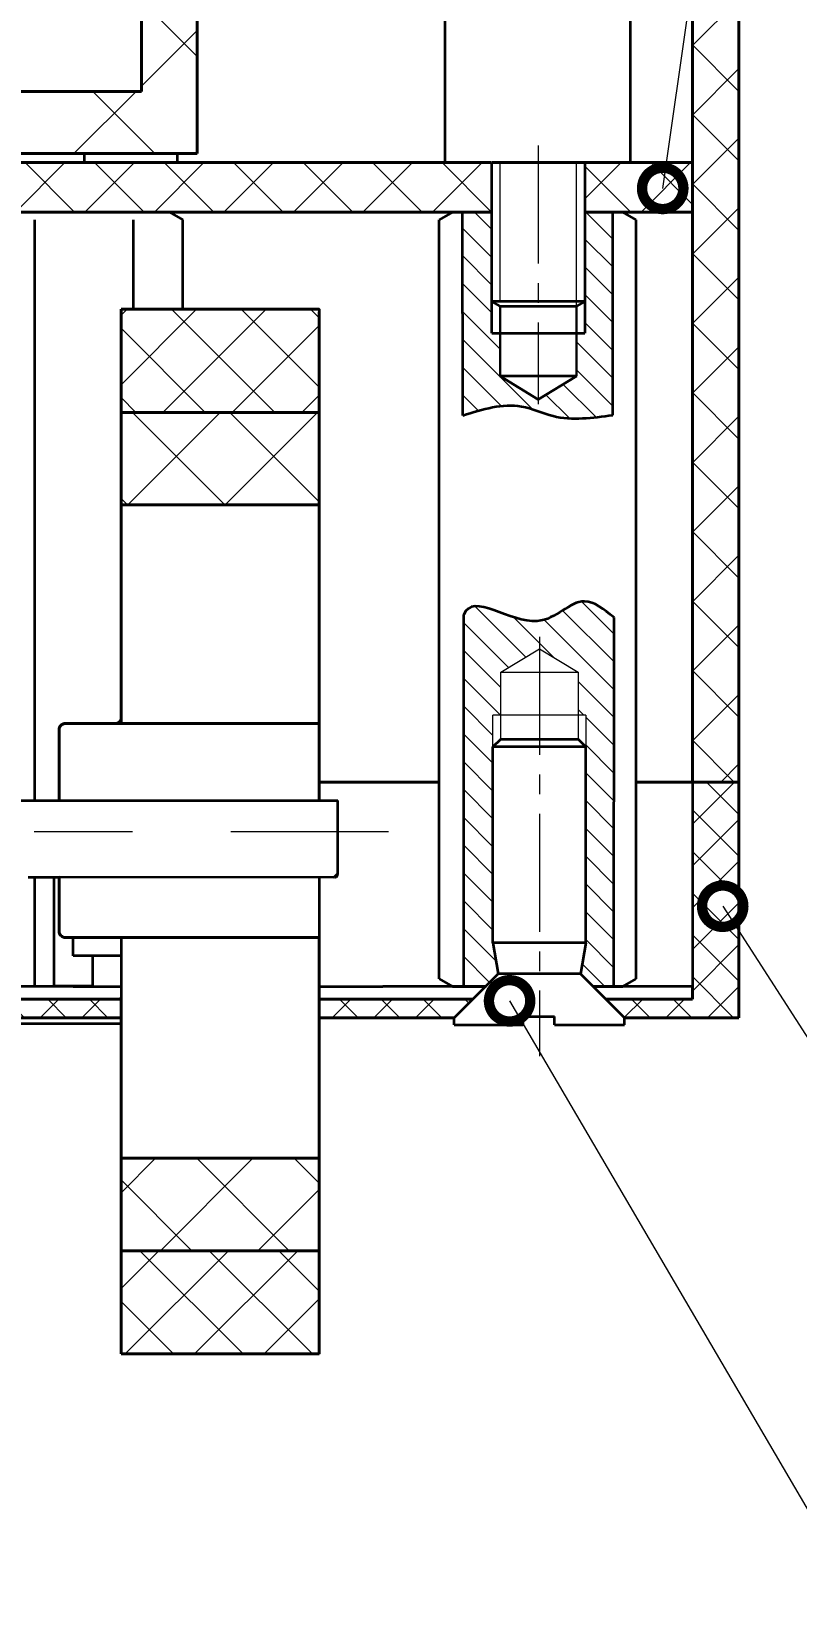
# Model space of a CAD drawing. Header units: millimetres. Extents: x -3633 to 871, y -630 to 261.
# Drawn here: x -819.9 to -795.2, y -322.2 to -271.3 of the extents above; entities that cross this region are included whole.
import ezdxf
from ezdxf import colors
from ezdxf.entities.mleader import LeaderData, LeaderLine
from ezdxf.math import Vec2, Vec3

# ---------------------------------------------------------------- set-up
doc = ezdxf.new("R2010")
doc.units = ezdxf.units.MM
doc.linetypes.add('CENTER2', pattern=[28.575, 19.05, -3.175, 3.175, -3.175])
doc.linetypes.add('Сплошная', pattern=[0])
for name, color, linetype, lineweight in [('Sheet', 7, 'Continuous', 30), ('Text', 7, 'Continuous', 18), ('Сплошная толстая основная', 7, 'Continuous', 70), ('Сплошная тонкая', 7, 'Continuous', 20), ('Штриховка', 7, 'Continuous', 9)]:
    doc.layers.add(name, color=color, linetype=linetype, lineweight=lineweight)
doc.styles.add('Main', font='isocpeur.ttf', dxfattribs={"height": 3})
pattern_1 = [(315, (-2301.5981, -598.36485), (0.6735192, 0.6735192), []), (45, (-2301.5981, -598.36485), (-0.6735192, 0.6735192), [])]
pattern_2 = [(315, (-2327.037, -489.2828), (1.5715448, 1.5715448), []), (45, (-2327.037, -489.2828), (-1.5715448, 1.5715448), [])]

# ---------------------------------------------------------------- blocks, each defined once
blk = doc.blocks.new('_DotSmall')
at = {"color": 0, "linetype": 'ByBlock', "const_width": 0.5}
blk.add_lwpolyline([(-0.0625, 0, 1), (0.0625, 0, 1)], format="xyb", close=True, dxfattribs=at)

msp = doc.modelspace()

# ---------------------------------------------------------------- hatches: boundary and pattern name
at = {"layer": 'Сплошная тонкая', "lineweight": 0}
h = msp.add_hatch(dxfattribs=at)
h.set_pattern_fill('ANSI37', color=256, scale=0.5, angle=270)
h.set_pattern_definition([(315, (-2301.5981, -598.3649), (1.122532, 1.122532), []), (45, (-2301.5981, -598.3649), (-1.122532, 1.122532), [])])
h.paths.add_polyline_path([(-798.537, -295.498), (-797.037, -295.498), (-797.037, -249.283), (-800.737, -249.283), (-801.653, -250.199), (-801.355, -250.498), (-798.537, -250.498)])
h = msp.add_hatch(dxfattribs=at)
h.set_pattern_fill('ANSI31', color=256, scale=0.2, angle=450)
h.set_pattern_definition([(135, (594.5803, 45.918), (-0.4490128, -0.4490128), [])])
edge = h.paths.add_edge_path()
edge.add_spline(control_points=[(-801.069, -290.182), (-801.391, -289.924), (-802.203, -289.275), (-803.596, -291.092), (-805.602, -289.365), (-805.926, -290.094), (-805.926, -290.096)], knot_values=[0, 0, 0, 0, 1.087651, 2.739415, 5.124833, 5.130619, 5.130619, 5.130619, 5.130619], degree=3, periodic=0)
edge.add_line((-805.926, -290.096), (-805.926, -301.949))
edge.add_line((-805.926, -301.949), (-805.066, -301.949))
edge.add_line((-805.066, -301.949), (-804.808, -301.692))
edge.add_line((-804.808, -301.692), (-804.981, -300.692))
edge.add_line((-804.981, -300.692), (-804.981, -293.342))
edge.add_line((-804.981, -293.342), (-804.731, -293.342))
edge.add_line((-804.731, -293.342), (-804.731, -291.949))
edge.add_line((-804.731, -291.949), (-803.481, -291.198))
edge.add_line((-803.481, -291.198), (-802.231, -291.949))
edge.add_line((-802.231, -291.949), (-802.231, -293.342))
edge.add_line((-802.231, -293.342), (-801.981, -293.342))
edge.add_line((-801.981, -293.342), (-801.981, -300.692))
edge.add_line((-801.981, -300.692), (-802.153, -301.692))
edge.add_line((-802.153, -301.692), (-801.747, -302.098))
edge.add_line((-801.747, -302.098), (-801.073, -302.098))
edge.add_line((-801.073, -302.098), (-801.069, -290.182))
h = msp.add_hatch(dxfattribs=at)
h.set_pattern_fill('ANSI37', color=256, scale=0.3, angle=270)
h.set_pattern_definition(pattern_1)
h.paths.add_polyline_path([(-797.037, -295.498), (-798.537, -295.498), (-798.537, -300.498), (-798.537, -302.509), (-798.537, -302.509), (-801.336, -302.509), (-800.736, -303.109), (-797.037, -303.109)])
h.paths.add_polyline_path([(-805.626, -302.509), (-808.537, -302.509), (-810.594, -302.509), (-810.594, -303.109), (-806.231, -303.114)])
h.paths.add_polyline_path([(-908.537, -295.498), (-910.037, -295.498), (-910.037, -303.109), (-906.269, -303.114), (-905.785, -302.523), (-906.234, -302.523), (-908.537, -302.523), (-908.537, -300.511)])
edge = h.paths.add_edge_path()
edge.add_line((-896.805, -302.387), (-896.802, -302.523))
edge.add_line((-896.802, -302.523), (-898.537, -302.523))
edge.add_line((-898.537, -302.523), (-901.36, -302.523))
edge.add_line((-901.36, -302.523), (-900.774, -303.109))
edge.add_line((-900.774, -303.109), (-898.537, -303.109))
edge.add_line((-898.537, -303.109), (-896.806, -303.109))
edge.add_ellipse((-896.803, -303.93), major_axis=(0, 2), ratio=0.001122, start_angle=39.5161, end_angle=65.77, ccw=False)
edge.add_ellipse((-896.803, -303.93), major_axis=(0, -2), ratio=0.001122, start_angle=219.5161, end_angle=245.77, ccw=False)
edge.add_ellipse((-896.803, -303.93), major_axis=(0, 2), ratio=0.001122, start_angle=39.5161, end_angle=65.77)
edge.add_ellipse((-896.803, -303.93), major_axis=(0, -2), ratio=0.001122, start_angle=219.5161, end_angle=245.77, ccw=False)
edge.add_ellipse((-896.803, -303.93), major_axis=(0, 2), ratio=0.001122, start_angle=39.5161, end_angle=65.77)
edge.add_ellipse((-896.803, -303.93), major_axis=(0, -2), ratio=0.001122, start_angle=219.5161, end_angle=245.77, ccw=False)
edge.add_ellipse((-896.803, -303.93), major_axis=(0, 2), ratio=0.001122, start_angle=39.5161, end_angle=65.77, ccw=False)
edge.add_ellipse((-896.803, -303.93), major_axis=(0, -2), ratio=0.001122, start_angle=219.5161, end_angle=245.77)
at = {"layer": 'Штриховка'}
h = msp.add_hatch(dxfattribs=at)
h.set_pattern_fill('ANSI37', color=256)
h.paths.add_polyline_path([(-825.237, -273.358), (-825.237, -273.198), (-816.337, -273.198), (-816.337, -253.698), (-814.537, -253.698), (-814.537, -275.198), (-826.137, -275.196), (-826.137, -274.258)])
h = msp.add_hatch(dxfattribs=at)
h.set_pattern_fill('ANSI37', color=256, scale=0.5)
h.paths.add_polyline_path([(-802.034, -275.498), (-798.537, -275.498), (-798.537, -277.098), (-802.034, -277.098)])
h.paths.add_polyline_path([(-826.137, -275.498), (-805.037, -275.498), (-805.034, -275.498), (-805.034, -277.098), (-826.137, -277.098)])
h.paths.add_polyline_path([(-853.537, -275.5), (-828.138, -275.497), (-828.138, -277.098), (-853.537, -277.098)])
h = msp.add_hatch(dxfattribs=at)
h.set_pattern_fill('ANSI31', color=256, scale=0.2, angle=270)
h.set_pattern_definition([(315, (100.0247, 0), (0.4490128, 0.4490128), [])])
edge = h.paths.add_edge_path()
edge.add_line((-804.746, -281.004), (-804.765, -281.004))
edge.add_line((-804.765, -281.004), (-805.015, -281.004))
edge.add_line((-805.015, -281.004), (-805.015, -279.982))
edge.add_line((-805.015, -279.982), (-805.015, -277.098))
edge.add_line((-805.015, -277.098), (-805.96, -277.098))
edge.add_line((-805.96, -277.098), (-805.951, -283.662))
edge.add_spline(control_points=[(-805.951, -283.662), (-805.312, -283.459), (-804.318, -283.143), (-802.777, -283.881), (-801.763, -283.739), (-801.11, -283.648)], knot_values=[0, 0, 0, 0, 1.915709, 2.979251, 4.909394, 4.909394, 4.909394, 4.909394], degree=3, periodic=0)
edge.add_line((-801.11, -283.648), (-801.113, -277.098))
edge.add_line((-801.113, -277.098), (-801.852, -277.098))
edge.add_line((-801.852, -277.098), (-802.015, -277.098))
edge.add_line((-802.015, -277.098), (-802.015, -277.099))
edge.add_line((-802.015, -277.099), (-802.015, -279.982))
edge.add_line((-802.015, -279.982), (-802.015, -281.004))
edge.add_line((-802.015, -281.004), (-802.286, -281.004))
edge.add_line((-802.286, -281.004), (-802.286, -282.397))
edge.add_line((-802.286, -282.397), (-803.515, -283.148))
edge.add_line((-803.515, -283.148), (-804.745, -282.397))
edge.add_line((-804.745, -282.397), (-804.746, -281.004))
h = msp.add_hatch(dxfattribs=at)
h.set_pattern_fill('ANSI37', color=256, scale=0.5, angle=270)
edge = h.paths.add_edge_path()
edge.add_spline(control_points=[(-810.594, -280.319), (-810.594, -280.227), (-810.594, -280.227)], knot_values=[0.61024, 0.61024, 0.61024, 0.914975, 0.914975, 0.914975], degree=2, periodic=0)
edge.add_line((-810.594, -280.227), (-816.994, -280.227))
edge.add_line((-816.994, -280.227), (-816.994, -283.564))
edge.add_line((-816.994, -283.564), (-810.594, -283.564))
edge.add_line((-810.594, -283.564), (-810.594, -283.253))
edge.add_line((-810.594, -283.253), (-810.594, -280.319))
h = msp.add_hatch(dxfattribs=at)
h.set_pattern_fill('ANSI37', color=256, scale=0.7, angle=270)
h.set_pattern_definition(pattern_2)
h.paths.add_polyline_path([(-816.994, -283.564), (-816.994, -286.546), (-810.594, -286.546), (-810.594, -283.564)])
h = msp.add_hatch(dxfattribs=at)
h.set_pattern_fill('ANSI37', color=256, scale=0.3, angle=270)
h.set_pattern_definition(pattern_1)
edge = h.paths.add_edge_path()
edge.add_line((-816.994, -302.509), (-890.406, -302.522))
edge.add_ellipse((-890.403, -303.93), major_axis=(0, 10.163), ratio=0.000221, start_angle=82.0357, end_angle=85.3674)
edge.add_line((-890.406, -303.109), (-816.994, -303.109))
edge.add_line((-816.994, -303.109), (-816.994, -302.509))
h = msp.add_hatch(dxfattribs=at)
h.set_pattern_fill('ANSI37', color=256, scale=0.7, angle=270)
h.set_pattern_definition(pattern_2)
h.paths.add_polyline_path([(-816.994, -310.632), (-816.994, -307.65), (-810.594, -307.65), (-810.594, -310.632)])
h = msp.add_hatch(dxfattribs=at)
h.set_pattern_fill('ANSI37', color=256, scale=0.5, angle=270)
edge = h.paths.add_edge_path()
edge.add_spline(control_points=[(-810.594, -313.877), (-810.594, -313.968), (-810.594, -313.968)], knot_values=[0.61024, 0.61024, 0.61024, 0.914975, 0.914975, 0.914975], degree=2, periodic=0)
edge.add_line((-810.594, -313.968), (-816.994, -313.968))
edge.add_line((-816.994, -313.968), (-816.994, -310.632))
edge.add_line((-816.994, -310.632), (-810.594, -310.632))
edge.add_line((-810.594, -310.632), (-810.594, -310.943))
edge.add_line((-810.594, -310.943), (-810.594, -313.877))

# ---------------------------------------------------------------- linework, layer by layer
at = {"layer": 'Sheet', "lineweight": 35, "ltscale": 1.31579}
for p, q in [((-806.537, -250.498), (-806.537, -275.498)), ((-800.537, -275.498), (-800.537, -250.498)), ((-814.537, -275.198), (-814.537, -253.698)), ((-825.237, -275.198), (-814.537, -275.198)), ((-818.182, -275.198), (-818.182, -275.498)), ((-815.182, -275.198), (-815.182, -275.498)), ((-805.015, -277.098), (-805.015, -275.498)), ((-802.015, -275.498), (-802.015, -277.098)), ((-798.537, -277.098), (-798.537, -275.498)), ((-819.772, -296.098), (-819.772, -277.346)), ((-816.592, -280.227), (-816.592, -277.346)), ((-815.432, -277.098), (-815.002, -277.346)), ((-815.002, -280.227), (-815.002, -277.346)), ((-806.287, -277.098), (-806.717, -277.346)), ((-806.717, -301.85), (-806.717, -277.346)), ((-805.197, -277.098), (-806.287, -277.098)), ((-805.015, -277.098), (-805.037, -277.098)), ((-805.015, -279.981), (-805.015, -277.098)), ((-802.015, -277.098), (-802.015, -279.981)), ((-800.787, -277.098), (-801.877, -277.098)), ((-800.357, -277.346), (-800.787, -277.098)), ((-800.357, -301.85), (-800.357, -277.346)), ((-804.745, -280.137), (-805.015, -279.981)), ((-802.015, -279.981), (-805.015, -279.981)), ((-805.015, -281.004), (-805.015, -279.982)), ((-804.745, -280.137), (-802.286, -280.137)), ((-802.015, -279.981), (-802.286, -280.137)), ((-802.015, -279.982), (-802.015, -281.004)), ((-805.015, -281.004), (-804.765, -281.004)), ((-804.765, -281.004), (-802.015, -281.004)), ((-802.286, -282.397), (-804.745, -282.397)), ((-803.515, -283.148), (-804.745, -282.397)), ((-802.286, -282.397), (-803.515, -283.148)), ((-804.981, -300.692), (-804.981, -294.364)), ((-801.981, -300.692), (-801.981, -294.364)), ((-806.717, -295.498), (-810.594, -295.498)), ((-810.344, -295.498), (-806.717, -295.498)), ((-798.537, -295.498), (-798.537, -300.498)), ((-798.537, -295.498), (-798.537, -295.498)), ((-818.994, -296.098), (-818.994, -296.075)), ((-810.594, -296.098), (-810.594, -296.075)), ((-810.594, -296.075), (-810.594, -296.098)), ((-809.994, -298.471), (-809.994, -296.098)), ((-819.772, -302.098), (-819.772, -298.573)), ((-819.162, -298.605), (-819.162, -302.068)), ((-810.594, -298.585), (-810.594, -300.518)), ((-810.594, -298.585), (-810.594, -300.518)), ((-818.537, -301.109), (-818.537, -300.518)), ((-816.994, -300.518), (-816.994, -302.441)), ((-810.594, -300.518), (-810.594, -302.441)), ((-810.594, -302.441), (-810.594, -300.518)), ((-801.981, -300.692), (-804.981, -300.692)), ((-798.537, -300.498), (-798.537, -302.509)), ((-816.994, -301.109), (-818.537, -301.109)), ((-817.912, -301.109), (-817.912, -302.068)), ((-804.808, -301.692), (-806.231, -303.114)), ((-802.153, -301.692), (-804.808, -301.692)), ((-802.153, -301.692), (-804.808, -301.692)), ((-802.153, -301.692), (-800.731, -303.114)), ((-818.537, -302.098), (-888.537, -302.098)), ((-817.932, -302.088), (-819.142, -302.088)), ((-818.537, -302.098), (-816.994, -302.098)), ((-810.594, -302.098), (-808.537, -302.098)), ((-805.215, -302.098), (-808.537, -302.098)), ((-806.717, -301.85), (-806.287, -302.098)), ((-806.287, -302.098), (-805.197, -302.098)), ((-806.231, -303.114), (-805.066, -301.949)), ((-801.896, -301.949), (-800.731, -303.114)), ((-798.537, -302.098), (-801.747, -302.098)), ((-801.747, -302.098), (-800.787, -302.098)), ((-800.787, -302.098), (-800.357, -301.85)), ((-798.537, -302.509), (-798.537, -302.098)), ((-888.537, -302.509), (-818.537, -302.509)), ((-820.932, -303.292), (-816.994, -303.292)), ((-806.231, -303.342), (-806.231, -303.114)), ((-806.231, -303.341), (-804.001, -303.341)), ((-802.997, -303.341), (-800.731, -303.341)), ((-800.731, -303.342), (-800.731, -303.114))]:
    msp.add_line(p, q, dxfattribs=at)
at = {"layer": 'Sheet', "lineweight": 35}
for p, q in [((-805.951, -283.662), (-805.96, -277.099)), ((-801.11, -283.648), (-801.113, -277.099)), ((-805.926, -302.098), (-805.926, -290.096)), ((-801.073, -302.098), (-801.069, -290.182)), ((-804.981, -294.364), (-804.731, -294.12)), ((-804.731, -294.12), (-802.231, -294.12)), ((-802.231, -294.12), (-801.981, -294.364)), ((-801.981, -294.364), (-804.981, -294.364)), ((-818.994, -296.108), (-821.584, -296.108)), ((-809.994, -296.108), (-818.994, -296.108)), ((-819.994, -298.576), (-818.994, -298.576)), ((-810.123, -298.585), (-818.994, -298.576)), ((-804.981, -300.692), (-804.808, -301.692)), ((-801.981, -300.692), (-802.153, -301.692)), ((-804.001, -303.339), (-804.001, -303.067)), ((-804.001, -303.067), (-802.997, -303.067)), ((-802.997, -303.339), (-802.997, -303.067))]:
    msp.add_line(p, q, dxfattribs=at)
at = {"layer": 'Sheet'}
for p, q in [((-804.745, -280.138), (-804.745, -282.397)), ((-802.286, -280.138), (-802.286, -282.397))]:
    msp.add_line(p, q, dxfattribs=at)
at = {"layer": 'Sheet', "linetype": 'Сплошная', "lineweight": 35, "ltscale": 0.473684}
msp.add_line((-810.111, -298.573), (-809.994, -298.457), dxfattribs=at)
at = {"layer": 'Sheet', "lineweight": 35, "ltscale": 1.31579, "extrusion": (0, 0, -1)}
for centre, start, end in [((819.142, -302.068), 270, 0), ((817.932, -302.068), 180, 270)]:
    msp.add_arc(centre, 0.02, start, end, dxfattribs=at)
at = {"layer": 'Sheet', "lineweight": 35, "ltscale": 1.31579}
msp.add_open_spline([(-810.594, -280.227), (-810.594, -280.227), (-810.594, -280.319)], degree=2, dxfattribs=at)
at = {"layer": 'Sheet', "lineweight": 35}
for points in [[(-805.951, -283.662), (-804.058, -283.369), (-803.04, -283.676), (-801.11, -283.648)], [(-801.069, -290.182), (-802.025, -289.664), (-803.548, -290.304), (-805.924, -290.091), (-805.926, -290.096)]]:
    msp.add_spline(points, degree=3, dxfattribs=at)
at = {"layer": 'Sheet', "lineweight": 35, "ltscale": 1.31579}
for points, knots in [([(-816.994, -293.41), (-816.994, -293.435), (-817, -293.464), (-817.019, -293.509), (-817.035, -293.534), (-817.07, -293.569), (-817.095, -293.586), (-817.14, -293.605), (-817.169, -293.61), (-817.194, -293.61)], [0.02965669, 0.02965669, 0.02965669, 0.02965669, 0.03708785, 0.03708785, 0.04450973, 0.04450973, 0.05191893, 0.05191893, 0.05931699, 0.05931699, 0.05931699, 0.05931699]), ([(-810.094, -298.573), (-810.082, -298.573), (-810.067, -298.57), (-810.044, -298.561), (-810.032, -298.553), (-810.015, -298.535), (-810.006, -298.522), (-809.997, -298.499), (-809.994, -298.484), (-809.994, -298.471)], [0, 0, 0, 0, 0.003682, 0.003682, 0.00739534, 0.00739534, 0.01114979, 0.01114979, 0.01494378, 0.01494378, 0.01494378, 0.01494378])]:
    msp.add_open_spline(points, degree=3, knots=knots, dxfattribs=at)
at = {"layer": 'Сплошная толстая основная', "lineweight": 40, "ltscale": 1.31579}
for p, q in [((-797.037, -295.498), (-797.037, -249.283)), ((-798.537, -250.498), (-798.537, -295.498)), ((-816.337, -253.698), (-816.337, -273.198)), ((-814.537, -275.198), (-814.537, -253.698)), ((-816.337, -273.198), (-890.737, -273.198)), ((-826.136, -275.198), (-814.537, -275.198)), ((-805.037, -275.498), (-826.136, -275.498)), ((-805.015, -275.498), (-802.015, -275.498)), ((-802.312, -275.498), (-800.537, -275.498)), ((-798.537, -275.498), (-802.037, -275.498)), ((-826.137, -277.098), (-805.037, -277.098)), ((-802.015, -277.098), (-798.537, -277.098)), ((-816.994, -280.227), (-816.994, -293.61)), ((-810.594, -280.227), (-816.994, -280.227)), ((-810.594, -283.253), (-810.594, -280.319)), ((-810.594, -283.253), (-810.594, -283.553)), ((-810.594, -283.553), (-810.594, -296.075)), ((-810.594, -296.075), (-810.594, -283.553)), ((-810.625, -293.61), (-818.794, -293.61)), ((-818.994, -293.811), (-818.994, -296.075)), ((-806.717, -295.498), (-810.594, -295.498)), ((-797.037, -295.498), (-800.357, -295.498)), ((-797.037, -303.109), (-797.037, -295.498)), ((-818.994, -300.313), (-818.994, -298.576)), ((-810.602, -300.518), (-818.856, -300.518)), ((-816.994, -302.509), (-890.406, -302.522)), ((-816.994, -302.441), (-816.994, -305.581)), ((-810.594, -305.581), (-810.594, -302.441)), ((-810.594, -302.441), (-810.594, -305.581)), ((-810.594, -302.509), (-808.537, -302.509)), ((-810.344, -302.509), (-808.537, -302.509)), ((-805.626, -302.509), (-808.537, -302.509)), ((-798.537, -302.509), (-801.336, -302.509)), ((-890.406, -303.109), (-816.993, -303.109)), ((-806.231, -303.114), (-810.594, -303.109)), ((-800.736, -303.109), (-797.037, -303.109)), ((-816.994, -305.581), (-816.994, -307.647)), ((-810.594, -307.647), (-810.594, -305.581)), ((-810.594, -305.581), (-810.594, -307.647)), ((-816.994, -307.647), (-816.994, -313.968)), ((-810.594, -307.647), (-810.594, -310.647)), ((-810.594, -310.647), (-810.594, -307.647)), ((-810.594, -310.647), (-810.594, -310.947)), ((-810.594, -313.666), (-810.594, -310.947)), ((-810.594, -313.968), (-816.994, -313.968))]:
    msp.add_line(p, q, dxfattribs=at)
at = {"layer": 'Сплошная толстая основная', "lineweight": 40}
for p, q in [((-816.995, -283.564), (-810.59, -283.564)), ((-816.998, -286.546), (-810.583, -286.546)), ((-818.856, -300.518), (-818.881, -300.498)), ((-816.998, -307.65), (-810.583, -307.65)), ((-816.995, -310.632), (-810.59, -310.632))]:
    msp.add_line(p, q, dxfattribs=at)
at = {"layer": 'Сплошная толстая основная', "lineweight": 40, "ltscale": 1.31579}
for points, knots in [([(-818.794, -293.61), (-818.819, -293.61), (-818.848, -293.616), (-818.893, -293.635), (-818.918, -293.652), (-818.953, -293.686), (-818.969, -293.711), (-818.988, -293.757), (-818.994, -293.786), (-818.994, -293.811)], [0, 0, 0, 0, 0.00739758, 0.00739758, 0.01480633, 0.01480633, 0.02222949, 0.02222949, 0.02966611, 0.02966611, 0.02966611, 0.02966611]), ([(-818.994, -300.313), (-818.994, -300.339), (-818.988, -300.369), (-818.969, -300.416), (-818.952, -300.441), (-818.92, -300.474), (-818.9, -300.488), (-818.88, -300.498)], [-0.02999814, -0.02999814, -0.02999814, -0.02999814, -0.02233584, -0.02233584, -0.01478345, -0.01478345, -0.0084685, -0.0084685, -0.0084685, -0.0084685])]:
    msp.add_open_spline(points, degree=3, knots=knots, dxfattribs=at)
for points, degree in [([(-810.594, -313.666), (-810.594, -313.7), (-810.594, -313.767), (-810.594, -313.867)], 3), ([(-810.594, -313.867), (-810.594, -313.929), (-810.594, -313.968)], 2)]:
    msp.add_open_spline(points, degree=degree, dxfattribs=at)
at = {"layer": 'Сплошная тонкая', "linetype": 'CENTER2', "lineweight": 0, "ltscale": 0.2}
for p, q in [((-803.515, -274.948), (-803.515, -283.299)), ((-803.481, -290.806), (-803.481, -304.349))]:
    msp.add_line(p, q, dxfattribs=at)
at = {"layer": 'Сплошная тонкая', "lineweight": 0}
for p, q in [((-804.746, -279.982), (-804.749, -275.499)), ((-802.286, -282.397), (-802.286, -275.499))]:
    msp.add_line(p, q, dxfattribs=at)
at = {"layer": 'Сплошная тонкая', "ltscale": 1.31579}
for p, q in [((-804.731, -291.949), (-803.481, -291.198)), ((-803.481, -291.198), (-802.231, -291.949)), ((-804.731, -294.12), (-804.731, -291.949)), ((-804.731, -291.949), (-802.231, -291.949)), ((-802.231, -291.949), (-802.231, -294.12)), ((-802.231, -293.342), (-804.981, -293.342)), ((-801.981, -293.342), (-802.231, -293.342))]:
    msp.add_line(p, q, dxfattribs=at)
at = {"layer": 'Сплошная тонкая'}
for p, q in [((-804.981, -294.364), (-804.981, -293.342)), ((-801.981, -293.342), (-801.981, -294.364))]:
    msp.add_line(p, q, dxfattribs=at)
at = {"layer": 'Сплошная тонкая', "linetype": 'CENTER2', "lineweight": 0}
msp.add_line((-899.174, -297.098), (-808.355, -297.098), dxfattribs=at)

# ---------------------------------------------------------------- leaders
at = {"layer": 'Text', "lineweight": 25}
ml = msp.add_multileader_mtext('Standard', dxfattribs=at)
ml.set_content('4', color=256, style='Main')
ml.set_leader_properties(color=256, linetype='ByLayer', lineweight=-1)
ml.set_arrow_properties(name='DOTSMALL')
ml.build(insert=Vec2(0, 0))
ml.multileader.update_dxf_attribs({"text_left_attachment_type": 6, "text_right_attachment_type": 6, "text_top_attachment_type": 10, "dogleg_length": 0.89, "arrow_head_size": 2.67})
ctx = ml.context
ctx.base_point, ctx.char_height, ctx.arrow_head_size, ctx.landing_gap_size, ctx.plane_origin = Vec3(-792.199, -231.949), 2.67, 2.67, 1.78, Vec3(-799.497, -276.33)
ctx.left_attachment, ctx.right_attachment, ctx.bottom_attachment = 6, 6, 10
notes = []
notes.append((ctx, [(0, (1, 1, 0), (-793.089, -231.949), (1, 0), 0.89, [(0, [(-799.497, -276.33)], 0, [])])]))
ctx.mtext.insert, ctx.mtext.flow_direction = Vec3(-790.419, -228.745), 5
ml = msp.add_multileader_mtext('Standard', dxfattribs=at)
ml.set_content('3', color=256, style='Main')
ml.set_leader_properties(color=256, linetype='ByLayer', lineweight=-1)
ml.set_arrow_properties(name='DOTSMALL')
ml.build(insert=Vec2(0, 0))
ml.multileader.update_dxf_attribs({"text_left_attachment_type": 6, "text_right_attachment_type": 6, "text_top_attachment_type": 10, "dogleg_length": 0.89, "arrow_head_size": 2.67})
ctx = ml.context
ctx.base_point, ctx.char_height, ctx.arrow_head_size, ctx.landing_gap_size, ctx.plane_origin = Vec3(-782.199, -321.949), 2.67, 2.67, 1.78, Vec3(-798.511, -302.465)
ctx.left_attachment, ctx.right_attachment, ctx.bottom_attachment = 6, 6, 10
notes.append((ctx, [(0, (1, 1, 0), (-783.089, -321.949), (1, 0), 0.89, [(0, [(-797.56, -299.509)], 0, [])])]))
ctx.mtext.insert, ctx.mtext.flow_direction = Vec3(-780.419, -318.745), 5
ml = msp.add_multileader_mtext('Standard', dxfattribs=at)
ml.set_content('18', color=256, style='Main')
ml.set_leader_properties(color=256, linetype='ByLayer', lineweight=-1)
ml.set_arrow_properties(name='DOTSMALL')
ml.build(insert=Vec2(0, 0))
ml.multileader.update_dxf_attribs({"text_left_attachment_type": 6, "text_right_attachment_type": 6, "text_top_attachment_type": 10, "dogleg_length": 0.89, "arrow_head_size": 2.67})
ctx = ml.context
ctx.base_point, ctx.char_height, ctx.arrow_head_size, ctx.landing_gap_size, ctx.plane_origin = Vec3(-792.199, -321.949), 2.67, 2.67, 1.78, Vec3(-808.511, -302.465)
ctx.left_attachment, ctx.right_attachment, ctx.bottom_attachment = 6, 6, 10
notes.append((ctx, [(0, (1, 1, 0), (-793.089, -321.949), (1, 0), 0.89, [(0, [(-804.442, -302.565)], 0, [])])]))
ctx.mtext.insert, ctx.mtext.flow_direction = Vec3(-790.419, -318.745), 5
for ctx, leaders in notes:
    for number, flags, end, landing, length, lines in leaders:
        leader = LeaderData()
        leader.index, (leader.has_last_leader_line, leader.has_dogleg_vector, leader.attachment_direction) = number, flags
        leader.last_leader_point, leader.dogleg_vector, leader.dogleg_length = Vec3(end), Vec3(landing), length
        for number, points, colour, breaks in lines:
            line = LeaderLine()
            line.index, line.vertices, line.color, line.breaks = number, Vec3.list(points), colors.encode_raw_color(colour), breaks
            leader.lines.append(line)
        ctx.leaders.append(leader)

doc.saveas('drawing.dxf')
